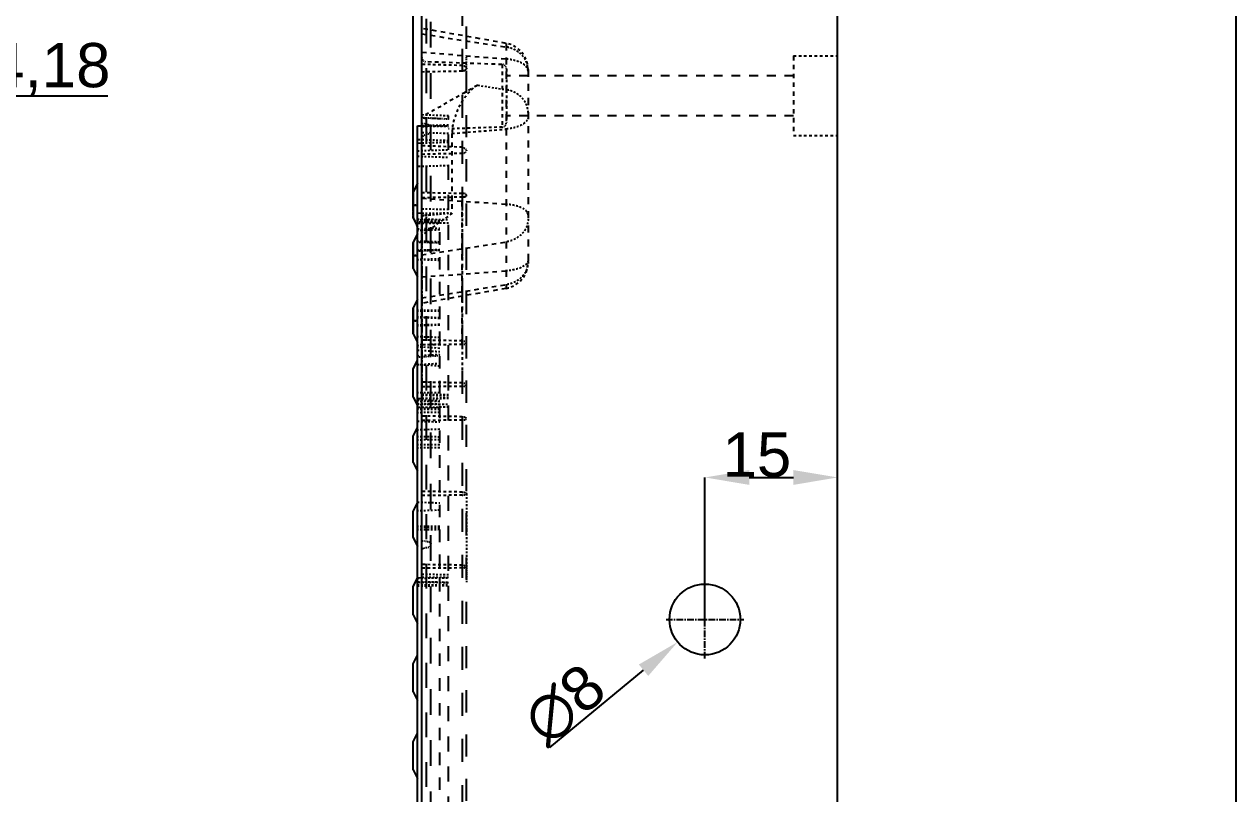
# Model space of a CAD drawing. Header units: millimetres. Extents: x 2660 to 3051, y 1419 to 1848.
# Drawn here: x 2913.6 to 3050.6, y 1649 to 1736 of the extents above; entities that cross this region are included whole.
import ezdxf

# ---------------------------------------------------------------- set-up
doc = ezdxf.new("R2010")
doc.units = ezdxf.units.MM
doc.linetypes.add('CENTER', pattern=[0.6, 0.375, -0.075, 0.075, -0.075])
doc.linetypes.add('HIDDEN', pattern=[0.2, 0.1, -0.1])
doc.layers.add('DEFAULT_2', color=8, linetype='HIDDEN')
doc.styles.get("Standard").update_dxf_attribs({"font": 'arial.ttf'})
doc.dimstyles.new('副本 ISO-25-1', dxfattribs={"dimtxt": 5, "dimasz": 5, "dimexe": 0, "dimexo": 0, "dimgap": 0, "dimtad": 1, "dimtxsty": 'Standard', "dimcen": 0, "dimclrd": 4, "dimclre": 4, "dimclrt": 6, "dimazin": 0, "dimtfac": 1, "dimtofl": 0, "dimtmove": 0, "dimatfit": 3, "dimfxl": 0, "dimarcsym": 0})

# ---------------------------------------------------------------- blocks, each defined once
blk = doc.blocks.new('*D130')
at = {"color": 4, "linetype": 'Continuous', "lineweight": -2, "transparency": 16777216}
for p, q in [((2957.59, 1715.22), (2957.59, 1828.6)), ((3000.59, 1828.6), (2962.59, 1828.6)), ((3005.59, 1793.72), (3005.59, 1828.6))]:
    blk.add_line(p, q, dxfattribs=at)
at = {"color": 4, "transparency": 16777216}
for points in [[(2962.59, 1829.44), (2962.59, 1827.77), (2957.59, 1828.6)], [(3000.59, 1829.44), (3000.59, 1827.77), (3005.59, 1828.6)]]:
    blk.add_solid(points, dxfattribs=at)
at = {"layer": 'Defpoints', "color": 0, "transparency": 16777216}
for p in [(2957.59, 1828.6), (3005.59, 1793.72), (2957.59, 1715.22)]:
    blk.add_point(p, dxfattribs=at)
at = {"color": 6, "transparency": 16777216, "insert": (2977.13, 1831.16), "char_height": 5, "attachment_point": 5}
blk.add_mtext('48', dxfattribs=at)
blk = doc.blocks.new('*D109')
at = {"color": 4, "linetype": 'Continuous', "lineweight": -2, "transparency": 16777216}
for p, q in [((2990.59, 1668.72), (2990.59, 1684.77)), ((2995.59, 1684.77), (3000.59, 1684.77)), ((3005.59, 1678.65), (3005.59, 1684.77))]:
    blk.add_line(p, q, dxfattribs=at)
at = {"color": 4, "transparency": 16777216}
for points in [[(2995.59, 1685.6), (2995.59, 1683.93), (2990.59, 1684.77)], [(3000.59, 1685.6), (3000.59, 1683.93), (3005.59, 1684.77)]]:
    blk.add_solid(points, dxfattribs=at)
at = {"layer": 'Defpoints', "color": 0, "transparency": 16777216}
for p in [(3005.59, 1684.77), (3005.59, 1678.65), (2990.59, 1668.72)]:
    blk.add_point(p, dxfattribs=at)
at = {"color": 6, "transparency": 16777216, "insert": (2996.46, 1687.32), "char_height": 5, "attachment_point": 5}
blk.add_mtext('15', dxfattribs=at)
blk = doc.blocks.new('*D110')
at = {"color": 4, "linetype": 'Continuous', "lineweight": -2, "transparency": 16777216}
blk.add_line((2973.07, 1654.24), (2983.65, 1662.99), dxfattribs=at)
at = {"color": 4, "transparency": 16777216}
blk.add_solid([(2983.12, 1663.63), (2984.18, 1662.34), (2987.5, 1666.17)], dxfattribs=at)
at = {"layer": 'Defpoints', "color": 0, "transparency": 16777216}
for p in [(2993.67, 1671.27), (2987.5, 1666.17)]:
    blk.add_point(p, dxfattribs=at)
at = {"color": 6, "transparency": 16777216, "insert": (2974.72, 1659.09), "char_height": 5, "attachment_point": 5, "rotation": 39.5905}
blk.add_mtext('∅8', dxfattribs=at)
blk = doc.blocks.new('*D120')
at = {"color": 4, "linetype": 'Continuous', "lineweight": -2, "transparency": 16777216}
blk.add_line((2812.18, 1727.9), (2923.08, 1727.9), dxfattribs=at)
at = {"layer": 'Defpoints', "color": 0, "transparency": 16777216}
for p in [(2812.18, 1727.9), (2906.2, 1727.9), (2804.14, 1633.72)]:
    blk.add_point(p, dxfattribs=at)
at = {"color": 6, "transparency": 16777216, "insert": (2914.64, 1730.9), "char_height": 5, "attachment_point": 5}
blk.add_mtext('94,18', dxfattribs=at)

msp = doc.modelspace()

# ---------------------------------------------------------------- linework, layer by layer
at = {"color": 7, "linetype": 'Continuous'}
for p, q in [((2958.592, 1473.721), (2958.592, 1793.721)), ((3005.587, 1473.721), (3005.587, 1793.721)), ((2958.089, 1724.502), (2958.592, 1724.52)), ((2958.089, 1593.737), (2958.089, 1724.502)), ((2958.089, 1722.556), (2958.592, 1722.573)), ((2958.089, 1718.009), (2957.587, 1717.022)), ((2957.587, 1717.022), (2957.587, 1717.004)), ((2957.587, 1717.004), (2957.587, 1716.878)), ((2957.587, 1716.941), (2957.587, 1717.001)), ((2957.587, 1716.878), (2957.587, 1716.658)), ((2957.587, 1716.658), (2957.587, 1716.637)), ((2957.587, 1716.658), (2957.587, 1716.256)), ((2957.587, 1715.428), (2957.586, 1715.305)), ((2957.586, 1715.305), (2957.586, 1715.025)), ((2957.586, 1715.025), (2957.586, 1714.547)), ((2957.587, 1716.256), (2957.587, 1715.886)), ((2957.587, 1715.886), (2957.588, 1715.541)), ((2957.587, 1715.541), (2957.587, 1715.502)), ((2957.587, 1715.502), (2957.587, 1715.428)), ((2957.588, 1715.622), (2957.588, 1715.663)), ((2957.588, 1715.541), (2958.09, 1715.538)), ((2957.586, 1714.547), (2957.587, 1714.39)), ((2957.587, 1714.39), (2957.587, 1714.25)), ((2957.587, 1714.25), (2957.587, 1714.217)), ((2957.587, 1714.217), (2957.587, 1714.187)), ((2957.587, 1714.187), (2957.587, 1714.139)), ((2957.587, 1714.103), (2957.587, 1714.161)), ((2957.587, 1714.139), (2957.587, 1714.089)), ((2957.587, 1714.068), (2957.587, 1714.103)), ((2957.587, 1714.06), (2958.089, 1713.072)), ((2958.593, 1714.622), (2958.089, 1714.615)), ((2958.089, 1712.325), (2957.587, 1711.337)), ((2957.587, 1711.337), (2957.587, 1711.188)), ((2957.587, 1711.223), (2957.587, 1711.324)), ((2957.587, 1711.163), (2957.587, 1711.223)), ((2957.587, 1711.188), (2957.587, 1711.142)), ((2957.587, 1710.926), (2957.587, 1711.163)), ((2957.587, 1711.142), (2957.587, 1711.003)), ((2957.587, 1711.003), (2957.587, 1710.927)), ((2957.587, 1710.927), (2957.587, 1710.783)), ((2957.587, 1710.483), (2957.587, 1710.926)), ((2957.586, 1710.545), (2957.586, 1710.305)), ((2957.586, 1710.305), (2957.587, 1710.074)), ((2957.586, 1709.419), (2957.587, 1709.646)), ((2957.587, 1710.783), (2957.586, 1710.545)), ((2957.587, 1710.155), (2957.587, 1710.483)), ((2957.587, 1709.949), (2957.587, 1710.155)), ((2957.587, 1710.074), (2957.587, 1709.949)), ((2957.587, 1709.949), (2957.587, 1709.913)), ((2957.587, 1709.913), (2957.587, 1709.859)), ((2957.587, 1709.859), (2957.587, 1709.769)), ((2957.587, 1709.646), (2957.587, 1709.769)), ((2957.587, 1709.769), (2957.587, 1709.563)), ((2957.587, 1709.563), (2957.587, 1709.226)), ((2957.587, 1709.18), (2957.586, 1709.419)), ((2957.587, 1709.226), (2957.587, 1708.767)), ((2957.587, 1708.943), (2957.587, 1709.18)), ((2957.587, 1708.784), (2957.587, 1708.943)), ((2957.587, 1708.757), (2957.587, 1708.784)), ((2957.587, 1708.767), (2957.587, 1708.625)), ((2957.587, 1708.722), (2957.587, 1708.757)), ((2957.587, 1708.577), (2957.587, 1708.722)), ((2957.587, 1708.625), (2957.587, 1708.563)), ((2957.587, 1708.381), (2957.587, 1708.577)), ((2957.587, 1708.563), (2957.587, 1708.491)), ((2957.587, 1708.491), (2957.587, 1708.393)), ((2957.587, 1708.381), (2958.089, 1707.393)), ((2958, 1704.755), (2957.587, 1703.942)), ((2957.587, 1703.784), (2957.587, 1703.942)), ((2957.587, 1703.942), (2957.587, 1703.553)), ((2957.587, 1703.605), (2957.587, 1703.784)), ((2957.587, 1703.314), (2957.587, 1703.605)), ((2957.587, 1703.553), (2957.587, 1703.359)), ((2957.587, 1703.359), (2957.587, 1703.248)), ((2957.587, 1703.06), (2957.587, 1703.314)), ((2957.587, 1703.248), (2957.587, 1703.224)), ((2957.587, 1703.248), (2957.587, 1703.124)), ((2957.587, 1703.124), (2957.587, 1703.013)), ((2957.587, 1702.923), (2957.587, 1703.06)), ((2957.587, 1703.013), (2957.587, 1702.907)), ((2957.587, 1702.907), (2957.587, 1702.543)), ((2957.587, 1702.543), (2957.588, 1702.469)), ((2957.588, 1702.469), (2957.587, 1702.144)), ((2957.587, 1702.218), (2957.587, 1702.347)), ((2957.587, 1701.78), (2957.587, 1702.218)), ((2957.587, 1702.144), (2957.587, 1701.937)), ((2957.587, 1701.937), (2957.587, 1701)), ((2957.587, 1701.623), (2957.587, 1701.78)), ((2957.587, 1701.578), (2957.587, 1701.623)), ((2957.587, 1701.467), (2957.587, 1701.578)), ((2957.587, 1701.317), (2957.587, 1701.467)), ((2957.587, 1701.196), (2957.587, 1701.317)), ((2957.587, 1700.996), (2957.587, 1701.196)), ((2957.587, 1700.996), (2958.089, 1700.008)), ((2957.587, 1697.02), (2958.089, 1698.008)), ((2957.587, 1693.859), (2957.587, 1697.019)), ((2957.587, 1693.858), (2958.041, 1692.964)), ((2958.089, 1693.683), (2958.593, 1693.689)), ((2957.587, 1689.432), (2958.089, 1690.42)), ((2957.587, 1686.469), (2957.587, 1689.431)), ((2957.587, 1686.468), (2958.089, 1685.481)), ((2957.587, 1680.929), (2958.089, 1681.916)), ((2957.587, 1677.966), (2957.587, 1680.927)), ((2957.587, 1677.965), (2958.089, 1676.977)), ((2957.587, 1672.422), (2958.089, 1673.409)), ((2958.089, 1673.439), (2958.593, 1673.444)), ((2957.587, 1669.261), (2957.587, 1672.42)), ((2957.587, 1669.259), (2958.089, 1668.272)), ((2957.587, 1663.7), (2958.089, 1664.688)), ((2957.587, 1660.539), (2957.587, 1663.699)), ((2957.587, 1660.538), (2958.089, 1659.55)), ((2957.587, 1654.889), (2958.089, 1655.877)), ((2957.587, 1651.728), (2957.587, 1654.888)), ((2957.587, 1651.727), (2958.089, 1650.739))]:
    msp.add_line(p, q, dxfattribs=at)
at = {"color": 1, "linetype": 'CENTER', "ltscale": 2}
for p, q in [((2990.587, 1664.321), (2990.587, 1673.121)), ((2986.187, 1668.721), (2994.987, 1668.721))]:
    msp.add_line(p, q, dxfattribs=at)
msp.add_lwpolyline([(2659.945, 1848.4), (3050.602, 1848.4), (3050.602, 1418.513), (2659.945, 1418.513)], close=True)
msp.add_circle((2990.587, 1668.721), 4)
at = {"color": 7, "linetype": 'Continuous'}
for centre, radius, start, end in [((2958.137, 1732.243), 22.39, 268.59322, 269.87957), ((2957.194, 1654.175), 48.295, 88.93693, 89.5332)]:
    msp.add_arc(centre, radius, start, end, dxfattribs=at)
msp.add_open_spline([(2957.588, 1702.469), (2957.587, 1702.583), (2957.587, 1702.735), (2957.587, 1702.886), (2957.587, 1702.923)], degree=3, knots=[0, 0, 0, 0, 0.7554506, 1, 1, 1, 1], dxfattribs=at)
at = {"layer": 'DEFAULT_2', "color": 8, "linetype": 'HIDDEN', "ltscale": 29}
msp.add_line((2959.597, 1536.161), (2959.597, 1761.281), dxfattribs=at)
at = {"layer": 'DEFAULT_2', "color": 8, "linetype": 'HIDDEN', "ltscale": 28}
msp.add_line((2959.094, 1537.804), (2959.094, 1759.639), dxfattribs=at)
at = {"layer": 'DEFAULT_2', "color": 8, "linetype": 'HIDDEN', "ltscale": 26}
msp.add_line((2963.14, 1743.613), (2963.14, 1542.683), dxfattribs=at)
at = {"layer": 'DEFAULT_2', "color": 8, "linetype": 'HIDDEN', "ltscale": 25}
msp.add_line((2963.615, 1543.219), (2963.615, 1743.077), dxfattribs=at)
at = {"layer": 'DEFAULT_2', "color": 8, "linetype": 'HIDDEN', "ltscale": 5}
for p, q in [((2968.112, 1733.827), (2958.592, 1735.506)), ((2958.592, 1734.887), (2968.112, 1733.416)), ((2958.592, 1732.836), (2968.112, 1732.053)), ((3000.587, 1732.399), (3000.587, 1723.402)), ((2961.991, 1723.638), (2961.991, 1714.616)), ((2958.592, 1716.325), (2968.112, 1715.642)), ((2958.592, 1709.91), (2968.112, 1711.381)), ((2958.592, 1707.434), (2968.112, 1708.112)), ((2958.592, 1705.073), (2968.112, 1706.544)), ((2968.112, 1706.132), (2958.592, 1704.454))]:
    msp.add_line(p, q, dxfattribs=at)
at = {"layer": 'DEFAULT_2', "color": 8, "linetype": 'HIDDEN', "ltscale": 8}
for p, q in [((2968.112, 1733.827), (2968.112, 1706.132)), ((2970.592, 1730.857), (2970.592, 1709.106))]:
    msp.add_line(p, q, dxfattribs=at)
at = {"layer": 'DEFAULT_2', "color": 8, "linetype": 'HIDDEN', "ltscale": 3}
for p, q in [((2963.14, 1731.316), (2958.592, 1731.45)), ((3000.587, 1732.4), (3005.587, 1732.4)), ((2958.592, 1730.623), (2963.132, 1730.712)), ((2968.139, 1730.932), (2968.139, 1724.868)), ((2967.654, 1724.366), (2961.607, 1724.155)), ((2961.991, 1723.638), (2968.112, 1724.14)), ((3000.587, 1723.4), (3005.587, 1723.4)), ((2963.14, 1722.088), (2958.592, 1722.244)), ((2963.132, 1721.385), (2958.592, 1721.281)), ((2958.592, 1716.981), (2963.14, 1716.883)), ((2963.132, 1716.438), (2958.592, 1716.372)), ((2963.132, 1716.438), (2963.132, 1711.291)), ((2961.991, 1714.616), (2958.592, 1712.154)), ((2963.14, 1700.198), (2958.592, 1700.287)), ((2963.132, 1700.776), (2963.132, 1695.255)), ((2963.132, 1699.797), (2958.592, 1699.738)), ((2963.14, 1695.449), (2958.592, 1695.535)), ((2963.132, 1695.06), (2958.592, 1695.003)), ((2963.14, 1691.629), (2958.592, 1691.713)), ((2963.132, 1691.25), (2958.592, 1691.194)), ((2963.14, 1683.117), (2958.592, 1683.194)), ((2963.132, 1682.768), (2958.592, 1682.716)), ((2963.14, 1674.857), (2958.592, 1674.927)), ((2963.132, 1674.545), (2958.592, 1674.499))]:
    msp.add_line(p, q, dxfattribs=at)
at = {"layer": 'DEFAULT_2', "color": 8, "linetype": 'HIDDEN', "ltscale": 4}
for p, q in [((2967.654, 1731.435), (2959.076, 1731.734)), ((2967.654, 1731.435), (2967.654, 1724.366)), ((2963.132, 1711.291), (2963.132, 1700.776))]:
    msp.add_line(p, q, dxfattribs=at)
at = {"layer": 'DEFAULT_2', "color": 8, "linetype": 'HIDDEN', "ltscale": 0.05}
for p, q in [((2963.615, 1732.393), (2963.616, 1732.466)), ((2957.586, 1715.184), (2957.586, 1715.251)), ((2957.588, 1715.541), (2957.587, 1715.615)), ((2957.587, 1714.708), (2957.587, 1714.641)), ((2958.659, 1714.333), (2958.592, 1714.327)), ((2957.587, 1708.801), (2957.587, 1708.732)), ((2957.587, 1708.575), (2957.587, 1708.51)), ((2957.587, 1703.596), (2957.587, 1703.532)), ((2957.587, 1701.909), (2957.587, 1701.836))]:
    msp.add_line(p, q, dxfattribs=at)
at = {"layer": 'DEFAULT_2', "color": 8, "linetype": 'HIDDEN', "ltscale": 10}
for p, q in [((3000.587, 1730.15), (2968.139, 1730.15)), ((3000.587, 1725.65), (2968.139, 1725.65))]:
    msp.add_line(p, q, dxfattribs=at)
at = {"layer": 'DEFAULT_2', "color": 8, "linetype": 'HIDDEN', "ltscale": 2}
for p, q in [((2964.895, 1729.092), (2968.112, 1728.595)), ((2961.607, 1725.63), (2958.592, 1725.735)), ((2958.592, 1724.52), (2961.607, 1724.625)), ((2961.607, 1723.626), (2958.592, 1723.726)), ((2961.607, 1722.816), (2958.089, 1722.939)), ((2958.089, 1721.688), (2961.607, 1721.811)), ((2958.592, 1722.573), (2961.607, 1722.673)), ((2958.089, 1721.074), (2961.607, 1720.957)), ((2961.607, 1720.004), (2958.089, 1719.888)), ((2957.587, 1714.161), (2957.587, 1717.021)), ((2958.592, 1715.125), (2961.607, 1715.081)), ((2958.089, 1713.968), (2961.607, 1713.918)), ((2960.602, 1713.784), (2958.089, 1713.871)), ((2961.991, 1714.616), (2958.592, 1714.327)), ((2958.593, 1714.622), (2961.607, 1714.666)), ((2961.991, 1714.616), (2959.597, 1714.413)), ((2961.607, 1713.502), (2958.089, 1713.451)), ((2958.089, 1712.866), (2960.602, 1712.954)), ((2960.602, 1712.743), (2958.089, 1712.656)), ((2957.587, 1711.178), (2957.587, 1708.393)), ((2960.602, 1711.372), (2958.089, 1711.459)), ((2960.602, 1711.3), (2958.089, 1711.38)), ((2958.089, 1710.454), (2960.602, 1710.542)), ((2960.602, 1710.463), (2958.089, 1710.463)), ((2960.602, 1710.459), (2958.089, 1710.378)), ((2960.602, 1709.458), (2958.089, 1709.377)), ((2960.602, 1709.297), (2958.089, 1709.378)), ((2958.593, 1707.435), (2958.593, 1704.458)), ((2960.602, 1703.632), (2958.089, 1703.632)), ((2960.602, 1703.563), (2958.089, 1703.563)), ((2960.602, 1702.809), (2958.089, 1702.89)), ((2960.602, 1702.743), (2958.089, 1702.824)), ((2960.602, 1702.043), (2958.089, 1701.962)), ((2960.602, 1701.98), (2958.089, 1701.9)), ((2960.602, 1700.582), (2958.089, 1700.663)), ((2960.602, 1699.816), (2958.089, 1699.735)), ((2960.602, 1699.359), (2958.089, 1699.527)), ((2958.089, 1698.521), (2960.602, 1698.687)), ((2958.089, 1697.516), (2960.602, 1697.682)), ((2960.602, 1697.349), (2958.089, 1697.517)), ((2958.596, 1695.008), (2958.594, 1698.012)), ((2958.595, 1698.014), (2958.597, 1695.006)), ((2960.602, 1694.347), (2958.089, 1694.347)), ((2961.607, 1693.68), (2958.089, 1693.638)), ((2958.089, 1693.543), (2960.602, 1693.455)), ((2960.602, 1693.332), (2958.089, 1693.365)), ((2958.089, 1693.095), (2961.607, 1693.054)), ((2960.602, 1693.021), (2958.089, 1692.988)), ((2958.592, 1694.065), (2961.607, 1694.03)), ((2961.607, 1694.092), (2958.593, 1694.13)), ((2961.607, 1693.727), (2958.593, 1693.689)), ((2961.607, 1692.707), (2958.089, 1692.662)), ((2960.602, 1692.625), (2958.089, 1692.538)), ((2960.602, 1692.428), (2958.089, 1692.461)), ((2960.602, 1692.118), (2958.089, 1692.085)), ((2958.089, 1691.131), (2960.602, 1691.043)), ((2960.602, 1690.213), (2958.089, 1690.126)), ((2960.602, 1689.337), (2958.089, 1689.37)), ((2960.602, 1689.027), (2958.089, 1688.994)), ((2960.602, 1688.436), (2958.089, 1688.469)), ((2960.602, 1688.126), (2958.089, 1688.094)), ((2958.089, 1681.985), (2960.602, 1681.897)), ((2960.602, 1681.068), (2958.089, 1680.98)), ((2960.602, 1679.213), (2958.089, 1679.243)), ((2960.602, 1679.148), (2958.089, 1679.177)), ((2960.602, 1678.922), (2958.089, 1678.891)), ((2960.602, 1678.87), (2958.089, 1678.841)), ((2958.089, 1673.394), (2961.607, 1673.434)), ((2961.607, 1672.869), (2958.089, 1672.91)), ((2958.089, 1672.62), (2961.607, 1672.656)), ((2958.089, 1672.519), (2961.607, 1672.559)), ((2958.091, 1672.984), (2961.607, 1672.948)), ((2961.607, 1673.768), (2958.593, 1673.798)), ((2961.607, 1673.475), (2958.593, 1673.444))]:
    msp.add_line(p, q, dxfattribs=at)
at = {"layer": 'DEFAULT_2', "color": 8, "linetype": 'HIDDEN', "ltscale": 0.4}
for p, q in [((2959.597, 1725.35), (2959.076, 1725.374)), ((2959.597, 1724.467), (2959.076, 1724.472)), ((2957.586, 1715.541), (2958.089, 1715.544)), ((2958.089, 1713.651), (2958.591, 1713.635)), ((2957.586, 1711.037), (2957.586, 1710.538)), ((2958.089, 1711.38), (2958.592, 1711.364)), ((2957.587, 1709.859), (2958.09, 1709.866)), ((2957.587, 1709.859), (2958.09, 1709.852)), ((2958.089, 1710.378), (2958.592, 1710.394)), ((2958.593, 1707.997), (2958.593, 1707.435)), ((2958.593, 1706.89), (2958.593, 1707.436)), ((2957.587, 1703.27), (2957.587, 1703.834)), ((2958.09, 1702.475), (2957.587, 1702.469)), ((2958.09, 1702.462), (2957.587, 1702.469))]:
    msp.add_line(p, q, dxfattribs=at)
at = {"layer": 'DEFAULT_2', "color": 8, "linetype": 'HIDDEN', "ltscale": 0.2}
for p, q in [((2959.423, 1725.358), (2959.076, 1725.374)), ((2959.921, 1724.463), (2959.597, 1724.467)), ((2957.587, 1716.276), (2957.587, 1716.611)), ((2957.586, 1715.295), (2957.586, 1715.541)), ((2957.586, 1715.541), (2957.586, 1715.313)), ((2957.586, 1715.313), (2957.587, 1714.975)), ((2957.587, 1715.615), (2957.587, 1715.908)), ((2957.587, 1714.978), (2957.587, 1715.204)), ((2957.587, 1714.975), (2957.587, 1714.708)), ((2957.587, 1714.491), (2957.587, 1714.243)), ((2957.587, 1714.269), (2957.587, 1714.484)), ((2957.587, 1714.242), (2957.587, 1714.484)), ((2957.587, 1714.263), (2957.587, 1714.484)), ((2958.591, 1713.635), (2958.912, 1713.625)), ((2958.596, 1714.622), (2958.596, 1714.329)), ((2957.587, 1711.337), (2957.586, 1711.037)), ((2957.586, 1710.458), (2957.587, 1710.148)), ((2957.587, 1709.593), (2957.586, 1709.303)), ((2957.586, 1709.303), (2957.587, 1709.006)), ((2957.587, 1703.436), (2957.586, 1703.11)), ((2957.586, 1703.11), (2957.586, 1702.783)), ((2957.587, 1703.702), (2957.587, 1703.925)), ((2957.587, 1703.192), (2957.587, 1703.462)), ((2957.586, 1702.783), (2957.587, 1702.555)), ((2957.587, 1702.469), (2957.587, 1702.715)), ((2957.587, 1701.904), (2957.587, 1702.141)), ((2957.587, 1702.138), (2957.587, 1701.909)), ((2957.587, 1701.064), (2957.587, 1701.303))]:
    msp.add_line(p, q, dxfattribs=at)
at = {"layer": 'DEFAULT_2', "color": 8, "linetype": 'HIDDEN', "ltscale": 0.1}
for p, q in [((2959.597, 1725.35), (2959.423, 1725.358)), ((2960.769, 1725.294), (2960.567, 1725.303)), ((2957.588, 1716.314), (2957.588, 1716.16)), ((2957.586, 1715.298), (2957.587, 1715.488)), ((2957.588, 1716.16), (2957.588, 1716.016)), ((2957.588, 1716.016), (2957.588, 1715.88)), ((2957.587, 1714.641), (2957.587, 1714.491)), ((2957.587, 1714.484), (2957.587, 1714.622)), ((2957.587, 1714.254), (2957.587, 1714.464)), ((2959.597, 1713.601), (2959.75, 1713.596)), ((2957.587, 1710.989), (2957.587, 1711.177)), ((2957.587, 1710.715), (2957.587, 1710.905)), ((2957.586, 1710.19), (2957.586, 1710.373)), ((2957.587, 1709.949), (2957.587, 1710.127)), ((2957.587, 1709.563), (2957.587, 1709.769)), ((2957.587, 1709.769), (2957.587, 1709.593)), ((2957.587, 1709.373), (2957.587, 1709.563)), ((2957.587, 1709.165), (2957.587, 1709.373)), ((2957.587, 1708.975), (2957.587, 1708.801)), ((2957.587, 1708.732), (2957.587, 1708.575)), ((2958.089, 1704.93), (2958, 1704.755)), ((2957.587, 1703.55), (2957.587, 1703.702)), ((2957.587, 1703.004), (2957.587, 1703.192)), ((2957.587, 1702.715), (2957.587, 1702.894)), ((2957.587, 1702.469), (2957.587, 1702.31)), ((2957.587, 1701.624), (2957.587, 1701.81)), ((2957.587, 1701.333), (2957.587, 1701.509)), ((2957.587, 1701.211), (2957.587, 1701.039)), ((2959.763, 1698.457), (2959.597, 1698.446)), ((2963.132, 1695.255), (2963.132, 1695.06)), ((2958.598, 1692.669), (2958.598, 1692.871)), ((2963.615, 1674.859), (2963.615, 1674.701))]:
    msp.add_line(p, q, dxfattribs=at)
at = {"layer": 'DEFAULT_2', "color": 8, "linetype": 'HIDDEN', "ltscale": 0.6}
for p, q in [((2961.607, 1725.253), (2960.769, 1725.294)), ((2960.764, 1724.455), (2959.921, 1724.463)), ((2961.607, 1724.448), (2960.764, 1724.455)), ((2957.587, 1714.161), (2957.973, 1713.454)), ((2958.596, 1714.329), (2958.595, 1713.457)), ((2959.75, 1713.596), (2960.602, 1713.566))]:
    msp.add_line(p, q, dxfattribs=at)
at = {"layer": 'DEFAULT_2', "color": 8, "linetype": 'HIDDEN', "ltscale": 17}
msp.add_line((2961.607, 1592.609), (2961.607, 1725.63), dxfattribs=at)
at = {"layer": 'DEFAULT_2', "color": 8, "linetype": 'HIDDEN', "ltscale": 0.06}
for p, q in [((2957.587, 1717.02), (2957.587, 1716.936)), ((2957.587, 1715.531), (2957.587, 1715.445)), ((2957.587, 1715.309), (2957.587, 1715.23)), ((2957.587, 1715.299), (2957.587, 1715.21)), ((2957.587, 1715.204), (2957.586, 1715.295)), ((2957.587, 1714.161), (2957.587, 1714.242)), ((2957.587, 1710.905), (2957.587, 1710.989)), ((2957.586, 1710.538), (2957.586, 1710.458)), ((2957.586, 1710.418), (2957.586, 1710.502)), ((2957.587, 1710.627), (2957.587, 1710.715)), ((2957.587, 1710.037), (2957.587, 1709.949)), ((2957.587, 1709.949), (2957.587, 1709.859)), ((2957.587, 1709.859), (2957.587, 1709.949)), ((2957.587, 1709.769), (2957.587, 1709.859)), ((2957.587, 1703.462), (2957.587, 1703.55)), ((2957.587, 1702.555), (2957.587, 1702.469)), ((2957.587, 1701.424), (2957.587, 1701.339))]:
    msp.add_line(p, q, dxfattribs=at)
at = {"layer": 'DEFAULT_2', "color": 8, "linetype": 'HIDDEN', "ltscale": 0.02}
for p, q in [((2957.587, 1716.984), (2957.587, 1717.014)), ((2957.587, 1714.187), (2957.587, 1714.218)), ((2957.587, 1711.177), (2957.587, 1711.212)), ((2957.587, 1709.917), (2957.587, 1709.949)), ((2957.587, 1709.804), (2957.587, 1709.769)), ((2957.587, 1709.006), (2957.587, 1708.975)), ((2957.587, 1703.665), (2957.587, 1703.634)), ((2957.587, 1701.303), (2957.587, 1701.333))]:
    msp.add_line(p, q, dxfattribs=at)
at = {"layer": 'DEFAULT_2', "color": 8, "linetype": 'HIDDEN', "ltscale": 0.3}
for p, q in [((2957.587, 1716.611), (2957.587, 1716.984)), ((2957.587, 1715.908), (2957.587, 1716.276)), ((2957.586, 1714.817), (2957.586, 1715.184)), ((2957.587, 1714.622), (2957.587, 1714.978)), ((2957.587, 1714.464), (2957.586, 1714.817)), ((2957.587, 1708.787), (2957.587, 1709.165)), ((2958.593, 1704.458), (2958.593, 1704.933)), ((2957.587, 1701.836), (2957.587, 1701.424))]:
    msp.add_line(p, q, dxfattribs=at)
at = {"layer": 'DEFAULT_2', "color": 8, "linetype": 'HIDDEN', "ltscale": 0.04}
for p, q in [((2957.587, 1716.936), (2957.587, 1716.879)), ((2957.588, 1715.669), (2957.587, 1715.614)), ((2957.587, 1715.488), (2957.587, 1715.541)), ((2957.587, 1714.672), (2957.587, 1714.724)), ((2957.587, 1714.615), (2957.587, 1714.675)), ((2957.587, 1714.615), (2957.587, 1714.672)), ((2957.587, 1714.205), (2957.587, 1714.263)), ((2957.587, 1714.219), (2957.587, 1714.161)), ((2957.587, 1710.127), (2957.586, 1710.19)), ((2957.587, 1709.805), (2957.587, 1709.859)), ((2957.587, 1709.859), (2957.587, 1709.804)), ((2957.587, 1708.496), (2957.587, 1708.558)), ((2957.587, 1708.44), (2957.587, 1708.496)), ((2957.587, 1703.717), (2957.587, 1703.665)), ((2957.587, 1702.31), (2957.587, 1702.248))]:
    msp.add_line(p, q, dxfattribs=at)
at = {"layer": 'DEFAULT_2', "color": 8, "linetype": 'HIDDEN', "ltscale": 0.03}
for p, q in [((2957.587, 1716.879), (2957.587, 1716.841)), ((2957.586, 1715.251), (2957.586, 1715.298)), ((2957.588, 1715.624), (2957.588, 1715.663)), ((2957.587, 1714.675), (2957.587, 1714.719)), ((2957.587, 1714.218), (2957.587, 1714.254)), ((2957.587, 1714.161), (2957.587, 1714.205)), ((2957.587, 1714.144), (2957.587, 1714.187)), ((2957.587, 1714.106), (2957.587, 1714.144)), ((2957.587, 1714.06), (2957.587, 1714.103)), ((2957.586, 1710.373), (2957.586, 1710.418)), ((2957.587, 1709.769), (2957.587, 1709.805)), ((2957.587, 1708.391), (2957.587, 1708.44)), ((2957.587, 1703.634), (2957.587, 1703.596)), ((2957.587, 1701.027), (2957.587, 1701.064)), ((2957.587, 1701.039), (2957.587, 1700.996)), ((2958.594, 1699.964), (2958.594, 1700.008))]:
    msp.add_line(p, q, dxfattribs=at)
at = {"layer": 'DEFAULT_2', "color": 8, "linetype": 'HIDDEN', "ltscale": 6}
msp.add_line((2963.132, 1699.798), (2963.132, 1716.439), dxfattribs=at)
at = {"layer": 'DEFAULT_2', "color": 8, "linetype": 'HIDDEN', "ltscale": 0.07}
for p, q in [((2957.587, 1715.541), (2957.587, 1715.449)), ((2957.587, 1715.541), (2957.587, 1715.449)), ((2957.587, 1711.324), (2957.587, 1711.225)), ((2957.587, 1708.491), (2957.587, 1708.389)), ((2957.587, 1703.532), (2957.587, 1703.436)), ((2957.587, 1702.252), (2957.587, 1702.346)), ((2957.587, 1701.81), (2957.587, 1701.904)), ((2958.041, 1692.964), (2958.089, 1692.87))]:
    msp.add_line(p, q, dxfattribs=at)
at = {"layer": 'DEFAULT_2', "color": 8, "linetype": 'HIDDEN', "ltscale": 0.08}
for p, q in [((2957.587, 1715.541), (2957.587, 1715.431)), ((2957.587, 1715.433), (2957.587, 1715.325)), ((2957.587, 1715.433), (2957.587, 1715.325)), ((2957.587, 1715.431), (2957.587, 1715.321)), ((2957.587, 1714.161), (2957.587, 1714.269)), ((2957.587, 1711.212), (2957.587, 1711.33)), ((2957.587, 1710.148), (2957.587, 1710.037)), ((2957.587, 1708.678), (2957.587, 1708.787)), ((2957.587, 1703.942), (2957.587, 1703.834)), ((2957.587, 1703.834), (2957.587, 1703.717)), ((2957.587, 1702.894), (2957.587, 1703.004)), ((2957.587, 1702.141), (2957.587, 1702.252)), ((2957.587, 1702.248), (2957.587, 1702.138)), ((2957.587, 1701.509), (2957.587, 1701.624)), ((2958.598, 1692.871), (2958.598, 1692.989))]:
    msp.add_line(p, q, dxfattribs=at)
at = {"layer": 'DEFAULT_2', "color": 8, "linetype": 'HIDDEN', "ltscale": 0.09}
for p, q in [((2957.587, 1715.431), (2957.587, 1715.299)), ((2957.587, 1714.484), (2957.587, 1714.615)), ((2957.587, 1714.484), (2957.587, 1714.615)), ((2957.586, 1710.502), (2957.587, 1710.627)), ((2957.587, 1708.558), (2957.587, 1708.678)), ((2957.587, 1702.346), (2957.587, 1702.469)), ((2957.587, 1702.347), (2957.587, 1702.469)), ((2957.587, 1701.339), (2957.587, 1701.211)), ((2963.615, 1679.056), (2963.616, 1678.932)), ((2963.616, 1678.932), (2963.615, 1678.807))]:
    msp.add_line(p, q, dxfattribs=at)
at = {"layer": 'DEFAULT_2', "color": 8, "linetype": 'HIDDEN', "ltscale": 0.7}
for p, q in [((2959.597, 1714.413), (2958.659, 1714.333)), ((2958.592, 1711.364), (2959.597, 1711.332)), ((2959.597, 1711.332), (2960.602, 1711.3)), ((2958.592, 1710.394), (2959.597, 1710.427)), ((2959.597, 1710.427), (2960.602, 1710.459))]:
    msp.add_line(p, q, dxfattribs=at)
at = {"layer": 'DEFAULT_2', "color": 8, "linetype": 'HIDDEN', "ltscale": 14}
msp.add_line((2960.602, 1607.47), (2960.602, 1713.784), dxfattribs=at)
at = {"layer": 'DEFAULT_2', "color": 8, "linetype": 'HIDDEN', "ltscale": 0.9}
for p, q in [((2958.595, 1713.457), (2958.594, 1712.163)), ((2958.595, 1712.161), (2958.596, 1713.459)), ((2958.597, 1693.686), (2958.596, 1695.008)), ((2958.597, 1695.006), (2958.598, 1693.689))]:
    msp.add_line(p, q, dxfattribs=at)
at = {"layer": 'DEFAULT_2', "color": 8, "linetype": 'HIDDEN'}
for p, q in [((2957.587, 1709.859), (2957.587, 1709.859)), ((2957.587, 1702.469), (2957.587, 1702.469)), ((2957.587, 1702.469), (2957.587, 1702.469)), ((2957.587, 1702.469), (2957.587, 1702.469)), ((2957.588, 1702.469), (2957.587, 1702.469)), ((2957.588, 1702.469), (2957.587, 1702.469)), ((2957.588, 1702.469), (2957.588, 1702.469))]:
    msp.add_line(p, q, dxfattribs=at).dxf.unprotected_set("ltscale", 0)
for p, q in [((2958.593, 1704.933), (2958.593, 1706.89)), ((2958.594, 1698.012), (2958.594, 1699.964))]:
    msp.add_line(p, q, dxfattribs=at)
at = {"layer": 'DEFAULT_2', "color": 8, "linetype": 'HIDDEN', "ltscale": 0.5}
for p, q in [((2957.587, 1703.224), (2957.588, 1702.469)), ((2958.598, 1692.989), (2958.597, 1693.686))]:
    msp.add_line(p, q, dxfattribs=at)
at = {"layer": 'DEFAULT_2', "color": 8, "linetype": 'HIDDEN', "ltscale": 0.8}
msp.add_line((2957.587, 1702.144), (2957.587, 1701.064), dxfattribs=at)
at = {"layer": 'DEFAULT_2', "color": 8, "linetype": 'HIDDEN', "ltscale": 3}
for centre, start, end in [((2967.592, 1730.873), 0, 80), ((2967.592, 1709.087), 280, 0)]:
    msp.add_arc(centre, 3, start, end, dxfattribs=at)
at = {"layer": 'DEFAULT_2', "color": 8, "linetype": 'HIDDEN', "ltscale": 0.5}
for centre, start, end in [((2959.094, 1732.236), 180, 268), ((2967.637, 1730.932), 0, 88), ((2967.637, 1724.868), 272, 0)]:
    msp.add_arc(centre, 0.502, start, end, dxfattribs=at)
at = {"layer": 'DEFAULT_2', "color": 8, "linetype": 'HIDDEN', "ltscale": 0.03}
for centre, start, end in [((2968.328, 1730.827), 0.00049, 1.10812), ((2968.328, 1709.132), 358.89254, 359.99951)]:
    msp.add_arc(centre, 2.264, start, end, dxfattribs=at)
at = {"layer": 'DEFAULT_2', "color": 8, "linetype": 'HIDDEN', "ltscale": 0.05}
for centre, radius, start, end in [((2959.05, 1726.83), 1.448, 257.74784, 260.65905), ((2929.551, 1715.792), 28.037, 359.48582, 359.63573)]:
    msp.add_arc(centre, radius, start, end, dxfattribs=at)
at = {"layer": 'DEFAULT_2', "color": 8, "linetype": 'HIDDEN', "ltscale": 0.06}
for centre, radius, start, end in [((2959.128, 1727.302), 1.927, 260.63917, 263.05903), ((2932.689, 1715.771), 24.899, 359.47096, 359.65719)]:
    msp.add_arc(centre, radius, start, end, dxfattribs=at)
at = {"layer": 'DEFAULT_2', "color": 8, "linetype": 'HIDDEN', "ltscale": 0.1}
msp.add_arc((2959.192, 1727.815), 2.444, 263.04003, 267.30024, dxfattribs=at)
at = {"layer": 'DEFAULT_2', "color": 8, "linetype": 'HIDDEN', "ltscale": 2}
for centre, radius, start, end in [((2971.518, 2912.313), 1187.906, 269.399886, 269.521921), ((2939.551, 1126.494), 587.45, 87.946462, 88.191653), ((3580.857, 1680.982), 617.244, 179.818027, 180.178807), ((3652.883, 1676.766), 689.27, 179.830284, 180.158492)]:
    msp.add_arc(centre, radius, start, end, dxfattribs=at)
at = {"layer": 'DEFAULT_2', "color": 8, "linetype": 'HIDDEN', "ltscale": 0.4}
for centre, radius, start, end in [((3197.563, 1716.961), 239.976, 180.02871, 180.15457), ((2957.583, 1663.118), 52.423, 89.44602, 89.99535), ((2958.136, 1687.519), 22.347, 90.11891, 91.40808), ((2957.252, 1747.171), 44.704, 270.42971, 271.0739)]:
    msp.add_arc(centre, radius, start, end, dxfattribs=at)
at = {"layer": 'DEFAULT_2', "color": 8, "linetype": 'HIDDEN', "ltscale": 0.08}
msp.add_arc((2899.771, 1715.912), 57.817, 359.85266, 359.96799, dxfattribs=at)
at = {"layer": 'DEFAULT_2', "color": 8, "linetype": 'HIDDEN', "ltscale": 0.07}
msp.add_arc((2914.623, 1715.874), 42.965, 359.72715, 359.85257, dxfattribs=at)
at = {"layer": 'DEFAULT_2', "color": 8, "linetype": 'HIDDEN', "ltscale": 0.2}
msp.add_arc((2966.402, 1588.792), 109.865, 93.90249, 94.07683, dxfattribs=at)
at = {"layer": 'DEFAULT_2', "color": 8, "linetype": 'HIDDEN', "ltscale": 0.6}
msp.add_arc((3135.943, 1673.582), 172.331, 179.62786, 179.91128, dxfattribs=at)
at = {"layer": 'DEFAULT_2', "color": 8, "linetype": 'HIDDEN', "ltscale": 0.7}
msp.add_arc((3140.353, 1673.93), 176.741, 180.02619, 180.33303, dxfattribs=at)
at = {"layer": 'DEFAULT_2', "color": 8, "linetype": 'HIDDEN', "ltscale": 2}
for points, knots in [([(2970.592, 1730.827), (2970.592, 1731.133), (2970.463, 1731.761), (2969.921, 1732.568), (2969.105, 1733.158), (2968.451, 1733.364), (2968.112, 1733.416)], [0, 0, 0, 0, 0.2362232, 0.4801087, 0.7352877, 1, 1, 1, 1]), ([(2970.592, 1730.677), (2970.592, 1730.847), (2970.47, 1731.122), (2970.184, 1731.394), (2969.754, 1731.674), (2969.054, 1731.927), (2968.442, 1732.026), (2968.112, 1732.053)], [0, 0, 0, 0, 0.1684861, 0.2715195, 0.3902138, 0.6726814, 1, 1, 1, 1]), ([(2970.592, 1726.007), (2970.592, 1726.312), (2970.463, 1726.94), (2969.921, 1727.747), (2969.105, 1728.338), (2968.451, 1728.543), (2968.112, 1728.595)], [0, 0, 0, 0, 0.2362232, 0.4801087, 0.7352877, 1, 1, 1, 1]), ([(2970.592, 1725.515), (2970.592, 1725.344), (2970.47, 1725.07), (2970.184, 1724.799), (2969.754, 1724.519), (2969.054, 1724.266), (2968.442, 1724.167), (2968.112, 1724.14)], [0, 0, 0, 0, 0.1683552, 0.2713591, 0.3900496, 0.6725724, 1, 1, 1, 1]), ([(2970.592, 1714.44), (2970.592, 1714.791), (2970.08, 1715.164), (2969.511, 1715.385), (2968.916, 1715.554), (2968.442, 1715.619), (2968.112, 1715.642)], [0, 0, 0, 0, 0.3646132, 0.5028344, 0.6571703, 1, 1, 1, 1]), ([(2970.592, 1713.97), (2970.592, 1713.664), (2970.463, 1713.036), (2969.921, 1712.229), (2969.105, 1711.639), (2968.451, 1711.433), (2968.112, 1711.381)], [0, 0, 0, 0, 0.2362232, 0.4801087, 0.7352877, 1, 1, 1, 1]), ([(2970.592, 1709.305), (2970.592, 1708.956), (2970.079, 1708.587), (2969.511, 1708.367), (2968.916, 1708.2), (2968.441, 1708.136), (2968.112, 1708.112)], [0, 0, 0, 0, 0.3637925, 0.5021119, 0.6566314, 1, 1, 1, 1]), ([(2970.592, 1709.132), (2970.592, 1708.826), (2970.463, 1708.199), (2969.921, 1707.391), (2969.105, 1706.801), (2968.451, 1706.596), (2968.112, 1706.544)], [0, 0, 0, 0, 0.2362232, 0.4801087, 0.7352877, 1, 1, 1, 1]), ([(2958.089, 1699.171), (2958.298, 1699.156), (2958.821, 1699.112), (2959.66, 1699.062), (2960.288, 1699.01), (2960.602, 1698.987)], [0, 0, 0, 0, 0.2499471, 0.6250507, 1, 1, 1, 1])]:
    msp.add_open_spline(points, degree=3, knots=knots, dxfattribs=at)
at = {"layer": 'DEFAULT_2', "color": 8, "linetype": 'HIDDEN', "ltscale": 0.4}
for points, knots in [([(2963.612, 1731.766), (2963.612, 1731.818), (2963.613, 1732.026), (2963.614, 1732.235), (2963.615, 1732.393)], [0, 0, 0, 0, 0.2456323, 1, 1, 1, 1]), ([(2963.617, 1730.995), (2963.617, 1730.959), (2963.571, 1730.849), (2963.387, 1730.742), (2963.222, 1730.714), (2963.132, 1730.713)], [0, 0, 0, 0, 0.1799665, 0.5489982, 1, 1, 1, 1]), ([(2963.132, 1730.712), (2963.192, 1730.714), (2963.312, 1730.732), (2963.499, 1730.791), (2963.615, 1730.915), (2963.616, 1730.995)], [0, 0, 0, 0, 0.3051659, 0.5970128, 1, 1, 1, 1]), ([(2959.076, 1725.374), (2959.005, 1725.378), (2958.884, 1725.388), (2958.727, 1725.416), (2958.644, 1725.441), (2958.592, 1725.466), (2958.592, 1725.48)], [0, 0, 0, 0, 0.4263628, 0.7300957, 0.9169224, 1, 1, 1, 1]), ([(2958.592, 1724.3), (2958.592, 1724.356), (2958.715, 1724.425), (2958.877, 1724.463), (2959.005, 1724.473), (2959.076, 1724.472)], [0, 0, 0, 0, 0.3092663, 0.5998815, 1, 1, 1, 1]), ([(2963.132, 1716.439), (2963.192, 1716.44), (2963.311, 1716.453), (2963.482, 1716.492), (2963.615, 1716.58), (2963.616, 1716.647)], [0, 0, 0, 0, 0.3288878, 0.6353947, 1, 1, 1, 1]), ([(2963.617, 1716.646), (2963.617, 1716.579), (2963.481, 1716.491), (2963.311, 1716.451), (2963.192, 1716.438), (2963.132, 1716.438)], [0, 0, 0, 0, 0.3653799, 0.6713341, 1, 1, 1, 1]), ([(2963.612, 1716.648), (2963.621, 1716.673), (2963.601, 1716.749), (2963.493, 1716.821), (2963.334, 1716.868), (2963.21, 1716.882), (2963.145, 1716.884)], [0, 0, 0, 0, 0.1406457, 0.3521711, 0.6578587, 1, 1, 1, 1]), ([(2963.132, 1699.798), (2963.195, 1699.798), (2963.32, 1699.812), (2963.485, 1699.844), (2963.627, 1699.937), (2963.615, 1699.998)], [0, 0, 0, 0, 0.34606, 0.661259, 1, 1, 1, 1]), ([(2963.132, 1695.06), (2963.195, 1695.061), (2963.32, 1695.075), (2963.484, 1695.105), (2963.627, 1695.194), (2963.615, 1695.255)], [0, 0, 0, 0, 0.3480906, 0.6645843, 1, 1, 1, 1]), ([(2963.14, 1695.449), (2963.203, 1695.448), (2963.326, 1695.434), (2963.486, 1695.403), (2963.629, 1695.313), (2963.615, 1695.255)], [0, 0, 0, 0, 0.3489438, 0.6643875, 1, 1, 1, 1]), ([(2963.14, 1691.629), (2963.203, 1691.628), (2963.326, 1691.614), (2963.484, 1691.584), (2963.629, 1691.497), (2963.615, 1691.44)], [0, 0, 0, 0, 0.3507808, 0.6673851, 1, 1, 1, 1]), ([(2963.132, 1691.251), (2963.195, 1691.252), (2963.32, 1691.265), (2963.482, 1691.294), (2963.627, 1691.381), (2963.615, 1691.44)], [0, 0, 0, 0, 0.349892, 0.6675477, 1, 1, 1, 1]), ([(2963.132, 1691.25), (2963.195, 1691.251), (2963.32, 1691.264), (2963.482, 1691.294), (2963.627, 1691.38), (2963.615, 1691.44)], [0, 0, 0, 0, 0.3498898, 0.6675424, 1, 1, 1, 1]), ([(2963.132, 1682.768), (2963.197, 1682.769), (2963.322, 1682.78), (2963.479, 1682.809), (2963.628, 1682.885), (2963.615, 1682.943)], [0, 0, 0, 0, 0.3635739, 0.6718302, 1, 1, 1, 1]), ([(2963.14, 1683.117), (2963.203, 1683.116), (2963.327, 1683.103), (2963.48, 1683.076), (2963.63, 1682.998), (2963.615, 1682.942)], [0, 0, 0, 0, 0.3558764, 0.6757477, 1, 1, 1, 1]), ([(2959.094, 1676.829), (2959.025, 1676.817), (2958.897, 1676.788), (2958.723, 1676.73), (2958.592, 1676.64), (2958.592, 1676.573)], [0, 0, 0, 0, 0.3593494, 0.65783, 1, 1, 1, 1]), ([(2959.094, 1676.829), (2959.163, 1676.841), (2959.291, 1676.87), (2959.465, 1676.928), (2959.597, 1677.018), (2959.597, 1677.085)], [0, 0, 0, 0, 0.3593498, 0.6578309, 1, 1, 1, 1]), ([(2963.132, 1674.545), (2963.195, 1674.546), (2963.316, 1674.554), (2963.472, 1674.586), (2963.579, 1674.624), (2963.62, 1674.682), (2963.615, 1674.701)], [0, 0, 0, 0, 0.3552616, 0.6750164, 0.8865592, 1, 1, 1, 1]), ([(2963.14, 1674.857), (2963.203, 1674.856), (2963.321, 1674.848), (2963.476, 1674.816), (2963.58, 1674.778), (2963.621, 1674.72), (2963.615, 1674.701)], [0, 0, 0, 0, 0.3561525, 0.6747193, 0.8871025, 1, 1, 1, 1]), ([(2963.14, 1674.857), (2963.254, 1674.856), (2963.409, 1674.839), (2963.569, 1674.782), (2963.616, 1674.732), (2963.616, 1674.711)], [0, 0, 0, 0, 0.6596034, 0.8777149, 1, 1, 1, 1])]:
    msp.add_open_spline(points, degree=3, knots=knots, dxfattribs=at)
at = {"layer": 'DEFAULT_2', "color": 8, "linetype": 'HIDDEN', "ltscale": 0.5}
for points, knots in [([(2963.615, 1731.014), (2963.615, 1731.076), (2963.613, 1731.327), (2963.612, 1731.577), (2963.612, 1731.766)], [0, 0, 0, 0, 0.2456338, 1, 1, 1, 1]), ([(2963.145, 1731.316), (2963.21, 1731.313), (2963.337, 1731.293), (2963.501, 1731.228), (2963.606, 1731.121), (2963.621, 1731.03), (2963.612, 1730.995)], [0, 0, 0, 0, 0.3135342, 0.6033818, 0.8272801, 1, 1, 1, 1]), ([(2959.094, 1723.514), (2959.024, 1723.495), (2958.821, 1723.426), (2958.592, 1723.247), (2958.592, 1723.096)], [0, 0, 0, 0, 0.3247191, 1, 1, 1, 1]), ([(2959.094, 1723.514), (2959.024, 1723.495), (2958.821, 1723.426), (2958.592, 1723.247), (2958.592, 1723.096)], [0, 0, 0, 0, 0.32471, 1, 1, 1, 1]), ([(2959.094, 1723.514), (2959.164, 1723.534), (2959.367, 1723.602), (2959.597, 1723.781), (2959.597, 1723.933)], [0, 0, 0, 0, 0.3247175, 1, 1, 1, 1]), ([(2959.094, 1723.514), (2959.164, 1723.534), (2959.367, 1723.602), (2959.597, 1723.781), (2959.597, 1723.933)], [0, 0, 0, 0, 0.3247483, 1, 1, 1, 1]), ([(2963.14, 1722.043), (2963.202, 1722.041), (2963.322, 1722.021), (2963.512, 1721.941), (2963.617, 1721.803), (2963.617, 1721.714)], [0, 0, 0, 0, 0.2993445, 0.5733662, 1, 1, 1, 1]), ([(2963.132, 1721.385), (2963.195, 1721.386), (2963.315, 1721.404), (2963.473, 1721.473), (2963.586, 1721.578), (2963.617, 1721.671), (2963.617, 1721.714)], [0, 0, 0, 0, 0.2957622, 0.5662753, 0.798545, 1, 1, 1, 1])]:
    msp.add_open_spline(points, degree=3, knots=knots, dxfattribs=at)
at = {"layer": 'DEFAULT_2', "color": 8, "linetype": 'HIDDEN', "ltscale": 4}
msp.add_open_spline([(2964.895, 1729.092), (2962.794, 1727.899), (2960.692, 1726.705), (2958.592, 1725.51)], degree=3, dxfattribs=at)
at = {"layer": 'DEFAULT_2', "color": 8, "linetype": 'HIDDEN', "ltscale": 3}
for points, knots in [([(2964.895, 1729.092), (2964.519, 1728.879), (2963.784, 1728.236), (2962.885, 1726.961), (2962.206, 1725.392), (2961.991, 1724.218), (2961.991, 1723.638)], [0, 0, 0, 0, 0.2028053, 0.4496636, 0.7274985, 1, 1, 1, 1]), ([(2958.593, 1707.436), (2958.593, 1707.832), (2958.593, 1709.406), (2958.594, 1710.981), (2958.595, 1712.161)], [0, 0, 0, 0, 0.2509538, 1, 1, 1, 1]), ([(2958.593, 1704.458), (2958.593, 1703.922), (2958.593, 1701.774), (2958.594, 1699.626), (2958.595, 1698.014)], [0, 0, 0, 0, 0.2494994, 1, 1, 1, 1])]:
    msp.add_open_spline(points, degree=3, knots=knots, dxfattribs=at)
at = {"layer": 'DEFAULT_2', "color": 8, "linetype": 'HIDDEN', "ltscale": 0.04}
msp.add_open_spline([(2958.592, 1725.48), (2958.592, 1725.477), (2958.6, 1725.459), (2958.62, 1725.453), (2958.635, 1725.446)], degree=3, knots=[0, 0, 0, 0, 0.1519393, 1, 1, 1, 1], dxfattribs=at)
at = {"layer": 'DEFAULT_2', "color": 8, "linetype": 'HIDDEN', "ltscale": 0.9}
for points, knots in [([(2958.592, 1724.787), (2958.716, 1724.787), (2958.962, 1724.76), (2959.329, 1724.667), (2959.597, 1724.454), (2959.597, 1724.304)], [0, 0, 0, 0, 0.3170106, 0.6176061, 1, 1, 1, 1]), ([(2957.588, 1715.663), (2957.588, 1715.802), (2957.588, 1716.228), (2957.587, 1716.654), (2957.587, 1716.941)], [0, 0, 0, 0, 0.3253427, 1, 1, 1, 1])]:
    msp.add_open_spline(points, degree=3, knots=knots, dxfattribs=at)
at = {"layer": 'DEFAULT_2', "color": 8, "linetype": 'HIDDEN', "ltscale": 0.02}
msp.add_open_spline([(2958.635, 1725.446), (2958.645, 1725.442), (2958.655, 1725.438), (2958.666, 1725.435)], degree=3, dxfattribs=at)
at = {"layer": 'DEFAULT_2', "color": 8, "linetype": 'HIDDEN', "ltscale": 0.2}
for points, knots in [([(2958.97, 1724.75), (2958.999, 1724.744), (2959.109, 1724.72), (2959.216, 1724.686), (2959.291, 1724.651)], [0, 0, 0, 0, 0.263511, 1, 1, 1, 1]), ([(2959.512, 1724.493), (2959.526, 1724.478), (2959.568, 1724.424), (2959.597, 1724.354), (2959.597, 1724.304)], [0, 0, 0, 0, 0.2863667, 1, 1, 1, 1]), ([(2958.089, 1713.651), (2958.055, 1713.636), (2957.988, 1713.581), (2957.973, 1713.496), (2957.973, 1713.454)], [0, 0, 0, 0, 0.4674324, 1, 1, 1, 1])]:
    msp.add_open_spline(points, degree=3, knots=knots, dxfattribs=at)
at = {"layer": 'DEFAULT_2', "color": 8, "linetype": 'HIDDEN', "ltscale": 0.1}
for points, knots in [([(2959.291, 1724.651), (2959.306, 1724.644), (2959.362, 1724.616), (2959.415, 1724.582), (2959.45, 1724.553)], [0, 0, 0, 0, 0.2686121, 1, 1, 1, 1]), ([(2959.076, 1724.472), (2959.061, 1724.472), (2959, 1724.472), (2958.94, 1724.467), (2958.896, 1724.461)], [0, 0, 0, 0, 0.2631095, 1, 1, 1, 1]), ([(2957.973, 1713.454), (2957.973, 1713.469), (2957.976, 1713.524), (2957.999, 1713.578), (2958.025, 1713.606)], [0, 0, 0, 0, 0.2846702, 1, 1, 1, 1])]:
    msp.add_open_spline(points, degree=3, knots=knots, dxfattribs=at)
at = {"layer": 'DEFAULT_2', "color": 8, "linetype": 'HIDDEN', "ltscale": 0.06}
for points in [[(2959.45, 1724.553), (2959.472, 1724.535), (2959.493, 1724.515), (2959.512, 1724.493)], [(2958.025, 1713.606), (2958.043, 1713.625), (2958.065, 1713.64), (2958.089, 1713.651)]]:
    msp.add_open_spline(points, degree=3, dxfattribs=at)
at = {"layer": 'DEFAULT_2', "color": 8, "linetype": 'HIDDEN'}
msp.add_open_spline([(2961.607, 1725.253), (2960.937, 1725.286), (2960.267, 1725.318), (2959.597, 1725.35)], degree=3, dxfattribs=at)
at = {"layer": 'DEFAULT_2', "color": 8, "linetype": 'HIDDEN', "ltscale": 0.7}
msp.add_open_spline([(2960.567, 1725.303), (2960.244, 1725.319), (2959.92, 1725.334), (2959.597, 1725.35)], degree=3, dxfattribs=at)
at = {"layer": 'DEFAULT_2', "color": 8, "linetype": 'HIDDEN', "ltscale": 0.3}
for points, knots in [([(2958.896, 1724.461), (2958.818, 1724.45), (2958.705, 1724.432), (2958.592, 1724.341), (2958.592, 1724.3)], [0, 0, 0, 0, 0.6630035, 1, 1, 1, 1]), ([(2970.592, 1714.44), (2970.592, 1714.476), (2970.575, 1714.63), (2970.489, 1714.77), (2970.411, 1714.858)], [0, 0, 0, 0, 0.231277, 1, 1, 1, 1]), ([(2957.973, 1713.454), (2957.974, 1713.427), (2957.99, 1713.295), (2958.044, 1713.172), (2958.089, 1713.076)], [0, 0, 0, 0, 0.2005611, 1, 1, 1, 1]), ([(2963.14, 1700.198), (2963.218, 1700.196), (2963.358, 1700.18), (2963.497, 1700.139), (2963.55, 1700.104)], [0, 0, 0, 0, 0.5510057, 1, 1, 1, 1]), ([(2958.592, 1677.608), (2958.622, 1677.608), (2958.749, 1677.606), (2958.875, 1677.596), (2958.97, 1677.585)], [0, 0, 0, 0, 0.2432291, 1, 1, 1, 1])]:
    msp.add_open_spline(points, degree=3, knots=knots, dxfattribs=at)
at = {"layer": 'DEFAULT_2', "color": 8, "linetype": 'HIDDEN', "ltscale": 8}
for points, knots in [([(2958.598, 1693.644), (2958.597, 1695.405), (2958.592, 1702.398), (2958.591, 1709.391), (2958.596, 1714.623)], [0, 0, 0, 0, 0.2517617, 1, 1, 1, 1]), ([(2958.596, 1713.459), (2958.594, 1711.744), (2958.591, 1704.814), (2958.593, 1697.883), (2958.598, 1692.668)], [0, 0, 0, 0, 0.2474761, 1, 1, 1, 1])]:
    msp.add_open_spline(points, degree=3, knots=knots, dxfattribs=at)
at = {"layer": 'DEFAULT_2', "color": 8, "linetype": 'HIDDEN', "ltscale": 0.5}
for points in [[(2958.912, 1713.625), (2959.14, 1713.617), (2959.368, 1713.609), (2959.597, 1713.601)], [(2959.597, 1698.446), (2959.373, 1698.431), (2959.149, 1698.417), (2958.925, 1698.402)]]:
    msp.add_open_spline(points, degree=3, dxfattribs=at)
at = {"layer": 'DEFAULT_2', "color": 8, "linetype": 'HIDDEN', "ltscale": 0.08}
msp.add_open_spline([(2957.987, 1713.348), (2957.979, 1713.383), (2957.974, 1713.418), (2957.973, 1713.454)], degree=3, dxfattribs=at)
at = {"layer": 'DEFAULT_2', "color": 8, "linetype": 'HIDDEN', "ltscale": 0.09}
msp.add_open_spline([(2958.026, 1713.223), (2958.011, 1713.264), (2957.997, 1713.305), (2957.987, 1713.348)], degree=3, dxfattribs=at)
at = {"layer": 'DEFAULT_2', "color": 8, "linetype": 'HIDDEN', "ltscale": 0.1}
msp.add_open_spline([(2958.089, 1713.076), (2958.066, 1713.124), (2958.045, 1713.173), (2958.026, 1713.223)], degree=3, dxfattribs=at)
at = {"layer": 'DEFAULT_2', "color": 8, "linetype": 'HIDDEN', "ltscale": 3}
for points in [[(2958.594, 1712.163), (2958.593, 1710.774), (2958.593, 1709.386), (2958.593, 1707.997)], [(2958.594, 1700.008), (2958.593, 1701.492), (2958.593, 1702.975), (2958.593, 1704.458)]]:
    msp.add_open_spline(points, degree=3, dxfattribs=at)
at = {"layer": 'DEFAULT_2', "color": 8, "linetype": 'HIDDEN', "ltscale": 0.09}
msp.add_open_spline([(2963.55, 1700.104), (2963.561, 1700.096), (2963.594, 1700.071), (2963.621, 1700.026), (2963.615, 1699.998)], degree=3, knots=[0, 0, 0, 0, 0.3241782, 1, 1, 1, 1], dxfattribs=at)
at = {"layer": 'DEFAULT_2', "color": 8, "linetype": 'HIDDEN', "ltscale": 0.6}
msp.add_open_spline([(2960.602, 1698.516), (2960.322, 1698.497), (2960.042, 1698.476), (2959.763, 1698.457)], degree=3, dxfattribs=at)
at = {"layer": 'DEFAULT_2', "color": 8, "linetype": 'HIDDEN', "ltscale": 0.4}
msp.add_open_spline([(2958.592, 1698.378), (2958.424, 1698.366), (2958.257, 1698.354), (2958.089, 1698.343)], degree=3, dxfattribs=at)
at = {"layer": 'DEFAULT_2', "color": 8, "linetype": 'HIDDEN', "ltscale": 0.8}
msp.add_open_spline([(2958.592, 1677.608), (2958.716, 1677.608), (2958.954, 1677.594), (2959.273, 1677.537), (2959.493, 1677.459), (2959.597, 1677.356), (2959.597, 1677.312)], degree=3, knots=[0, 0, 0, 0, 0.3417247, 0.6575944, 0.8782807, 1, 1, 1, 1], dxfattribs=at)

# ---------------------------------------------------------------- dimensions: what is measured, and where the dimension line sits
for base, p1, p2, picture, middle in [((2957.586, 1828.603), (3005.587, 1793.721), (2957.586, 1715.218), '*D130', (2977.127, 1828.603)), ((3005.587, 1684.766), (2990.587, 1668.721), (3005.587, 1678.649), '*D109', (2996.458, 1684.766))]:
    dim = msp.add_linear_dim(base=base, p1=p1, p2=p2, dimstyle='副本 ISO-25-1', override={"dimfxl": 1.25, "dimarcsym": 1})
    dim.commit()
    dim.dimension.update_dxf_attribs({"geometry": picture, "text_midpoint": middle, "dimtype": 160})
dim = msp.add_ordinate_dim(feature_location=(2812.175, 1727.9), offset=(94.024, 0), dtype=0, origin=(2804.135, 1633.721), dimstyle='副本 ISO-25-1', override={"dimfxl": 1.25, "dimarcsym": 1})
dim.commit()
dim.dimension.update_dxf_attribs({"geometry": '*D120', "text_midpoint": (2914.64, 1730.905)})
dim = msp.add_diameter_dim_2p(p1=(2993.669, 1671.271), p2=(2987.504, 1666.172), dimstyle='副本 ISO-25-1', override={"dimfxl": 1.25, "dimarcsym": 1})
dim.commit()
dim.dimension.update_dxf_attribs({"geometry": '*D110', "text_midpoint": (2974.719, 1659.093)})

doc.saveas('drawing.dxf')
